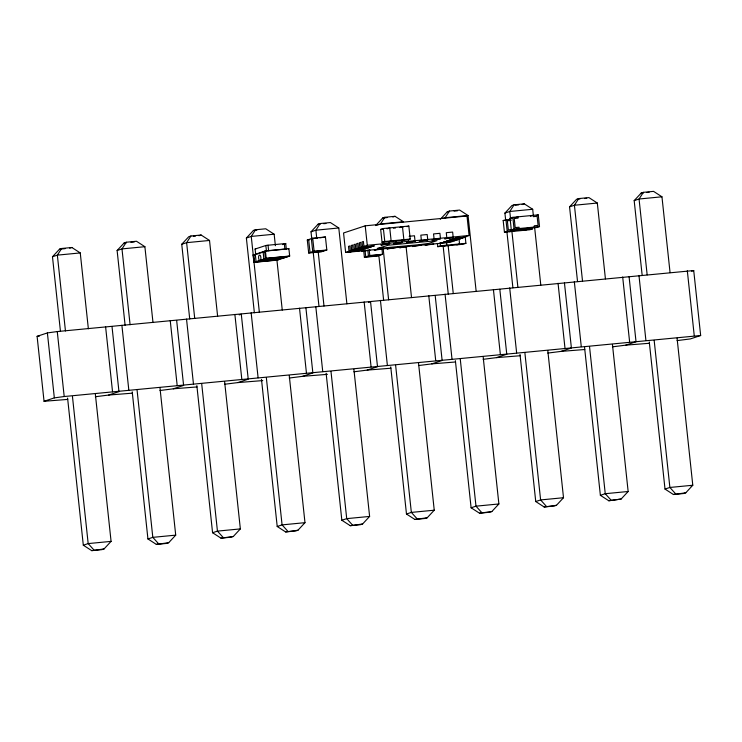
<?xml version="1.0" encoding="UTF-8"?>
<svg xmlns="http://www.w3.org/2000/svg" width="742" height="742" viewBox="0 0 742 742"><rect width="100%" height="100%" fill="white"/><g stroke="black" fill="none" stroke-linecap="round" stroke-linejoin="round"><path stroke-width="1.11" d="M88.363 328.78L80.257 252.929L71.844 247.494L61.669 248.477L57.357 255.137L52.478 256.751L60.464 331.451M152.991 322.538L144.885 246.696L136.482 241.252L126.298 242.235L121.985 248.904L117.115 250.508L125.101 325.209M217.629 316.305L209.522 240.454L201.11 235.019L190.935 236.002L186.622 242.662L181.744 244.276L189.729 318.977M275.384 245.713L274.16 234.222L265.747 228.786L255.563 229.77L251.25 236.429L246.381 238.043L254.367 312.734M346.894 303.83L338.788 227.98L330.375 222.544L320.201 223.528L315.888 230.196L311.019 231.801L311.872 239.852M380.516 223.954L384.838 217.295L395.013 216.312L403.425 221.747L380.516 223.954L376.621 225.243M443.206 218.361L445.154 217.721L449.466 211.053L459.65 210.069L468.054 215.505L476.16 291.356M533.303 215.022L532.691 209.272L524.279 203.837L514.104 204.82L509.791 211.479L504.912 213.093L505.654 219.984M605.426 278.881L597.319 203.039L588.916 197.604L578.732 198.578L574.419 205.246L569.55 206.86L577.536 281.552M670.063 272.648L661.957 196.797L653.544 191.362L643.37 192.345L639.057 199.004L634.178 200.618L642.164 275.319M52.478 256.751L59.499 249.191L61.669 248.477M117.115 250.508L124.137 242.959L126.298 242.235M181.744 244.276L188.765 236.717L190.935 236.002M246.381 238.043L253.402 230.484L255.563 229.77M311.019 231.801L318.04 224.242L320.201 223.528M375.647 225.568L382.668 218.009L384.838 217.295M67.587 398.102L83.308 545.203L91.72 550.638L101.895 549.655L104.056 548.941L111.077 541.382L95.366 394.28M440.284 219.326L447.305 211.767L449.466 211.053M132.224 391.869L147.936 538.961L156.349 544.396L166.533 543.422L168.694 542.699L175.715 535.14L159.994 388.047M504.912 213.093L511.934 205.534L514.104 204.82M196.853 385.627L212.574 532.728L220.986 538.163L231.161 537.18L233.331 536.466L240.352 528.907L224.631 381.805M569.55 206.86L576.571 199.301L578.732 198.578M261.49 379.394L277.211 526.495L285.614 531.931L295.798 530.947L297.959 530.233L304.981 522.674L289.259 375.573M634.178 200.618L641.199 193.059L643.37 192.345M326.118 373.152L341.839 520.253L350.252 525.688L360.427 524.705L362.597 523.991L369.618 516.432L353.897 369.33M390.756 366.919L406.477 514.021L414.88 519.456L425.064 518.472L427.225 517.758L434.246 510.199L418.525 363.098M455.384 360.686L471.105 507.778L479.517 513.214L489.692 512.23L491.863 511.516L498.884 503.957L483.163 356.865M520.021 354.444L535.743 501.546L544.155 506.981L554.33 505.998L556.491 505.283L563.512 497.724L547.8 350.623M584.529 347.061L600.371 495.304L608.783 500.748L621.128 499.041L628.149 491.492L612.428 344.39M649.287 341.969L665.008 489.071L673.421 494.506L683.595 493.523L685.766 492.809L692.787 485.249L677.066 338.148M255.73 254.608L255.09 249.034L266.137 245.407L285.763 243.524L282.498 244.619M255.647 254.58L253.875 254.738L254.664 262.121L278.148 259.848M69.683 248.208L71.844 247.494M198.949 235.733L201.11 235.019M253.105 254.988L265.404 250.926L288.888 248.663L289.677 256.036L277.378 260.108L253.894 262.371L253.105 254.988L255.341 254.775M257.084 254.098L264.903 251.519L263.095 251.686L263.883 259.069L287.377 256.806M307.299 240.018L312.716 238.228L325.441 237.004L326.823 249.998L321.416 251.788L308.691 253.013L307.299 240.018L309.423 239.814M288.119 248.913L288.888 248.663M325.441 237.004L319.839 237.857M253.894 262.371L266.192 258.309L289.677 256.036M460.42 238.349L469.083 235.483L466.996 215.996L365.212 225.818L343.555 232.979L345.633 252.465L447.426 242.643L452.833 240.853M392.852 217.026L395.013 216.312M67.717 399.409L44.047 401.283L37.1 336.321L47.386 332.917L57.264 331.563L693.724 270.552L700.661 335.514L690.375 338.918L677.047 340.606M308.691 253.013L314.107 251.223L326.823 249.998M380.674 229.408L383.382 228.508L408.833 226.06L410.224 239.054L407.516 239.944L382.065 242.402L380.674 229.408L382.798 229.204M387.036 228.796L389.745 227.896L391.136 240.89L388.428 241.79M399.762 227.562L402.47 226.672L403.861 239.666L401.153 240.556M407.024 226.653L408.833 226.06M345.633 252.465L367.29 245.305L469.083 235.483M349.083 251.844L360.621 250.416L349.083 251.844L348.508 246.39L349.853 245.945L350.437 251.399M351.791 250.954L363.33 249.525L351.791 250.954L351.207 245.491L352.561 245.045L353.146 250.508M354.5 250.054L366.029 248.626L354.5 250.054L353.915 244.6L355.27 244.155L355.854 249.609M357.208 249.164L368.737 247.735L357.208 249.164L356.624 243.71L357.978 243.255L358.562 248.718M359.916 248.264L371.445 246.836L359.916 248.264L359.332 242.81L360.686 242.365L361.271 247.819M362.625 247.374L374.153 245.945L362.625 247.374L362.04 241.92L363.394 241.465L363.979 246.928M382.065 242.402L384.773 241.502L410.224 239.054M389.606 243.673L381.082 245.008L389.606 243.673L389.374 241.493M370.091 250.128L361.567 251.455L363.728 250.74L364.387 257.298L377.103 256.073L382.52 254.283L381.945 248.867M376.454 249.516L374.293 250.23L382.816 248.904M402.331 242.448L393.798 243.775L402.331 242.448L402.099 240.269M389.179 248.282L387.009 249.006L395.542 247.67M415.056 241.224L406.523 242.551L415.056 241.224L414.472 235.761L409.167 236.281M522.118 204.551L524.279 203.837M364.387 257.298L369.794 255.508L382.52 254.283M401.904 247.058L399.734 247.772L408.258 246.446M421.41 240.612L419.249 241.326L427.772 239.991L427.188 234.537L420.835 235.149L421.41 240.612L427.772 239.991M414.62 245.834L412.459 246.548L420.983 245.212M434.135 239.378L431.974 240.093L440.498 238.766L439.913 233.313L433.551 233.925L434.135 239.378L440.498 238.766M427.346 244.6L425.185 245.314L433.708 243.988M446.86 238.154L444.69 238.868L453.223 237.542L452.639 232.079L446.276 232.691L446.86 238.154L453.223 237.542M504.43 232.209L507.194 231.291L532.635 228.842L529.881 229.751L504.43 232.209L503.178 220.513L511.034 219.113M510.06 218.241L512.815 217.332L538.265 214.874L539.517 226.57L536.754 227.479L511.303 229.937L510.06 218.241L512.091 218.046M510.106 219.419L508.27 220.022L510.45 219.808M515.143 217.749L517.907 216.84L518.046 218.139L514.225 218.5L515.198 227.599L519.02 227.228L519.159 228.527L516.395 229.445M437.418 243.432L437.761 246.678L440.47 245.787L465.911 243.33L465.215 236.837M530.409 216.274L533.173 215.365L533.312 216.664L537.134 216.293L538.098 225.392L534.286 225.763L534.426 227.061L531.662 227.97M444.124 246.066L446.832 245.175L446.554 242.578M536.42 215.486L538.265 214.874M239.23 314.886L241.289 314.209L248.227 379.171L237.941 382.575L224.613 384.263M456.849 244.841L459.548 243.942L458.946 238.228M465.911 243.33L463.203 244.229L437.761 246.678M511.303 229.937L514.067 229.018L539.517 226.57M509.522 231.717L512.277 230.808L512.138 229.501M524.789 230.243L527.553 229.334L527.414 228.035M44.047 401.283L54.333 397.888L64.202 396.525L700.661 335.514M368.496 302.411L370.555 301.734L377.502 366.706L367.207 370.1L353.878 371.798M95.347 396.738L108.675 395.05L118.961 391.646L112.023 326.684M159.984 390.505L173.313 388.808L183.599 385.413L176.652 320.442M289.25 378.03L302.578 376.342L312.864 372.938L305.917 307.967M691.665 271.229L693.724 270.552M418.516 365.556L431.844 363.868L442.13 360.464L435.192 295.502M483.153 359.323L496.481 357.625L506.767 354.231L499.82 289.259M547.782 353.081L561.11 351.393L571.396 347.989L564.458 283.027M612.419 346.848L625.747 345.151L636.033 341.756L629.086 276.785M83.308 545.203L88.177 543.589L111.077 541.382M91.72 550.638L104.056 548.941M147.936 538.961L152.815 537.356L175.715 535.14M156.349 544.396L168.694 542.699M212.574 532.728L217.443 531.114L240.352 528.907M220.986 538.163L233.331 536.466M277.211 526.495L282.081 524.882L304.981 522.674M285.614 531.931L297.959 530.233M341.839 520.253L346.718 518.639L369.618 516.432M350.252 525.688L362.597 523.991M406.477 514.021L411.346 512.407L434.246 510.199M414.88 519.456L427.225 517.758M471.105 507.778L475.984 506.174L498.884 503.957M479.517 513.214L491.863 511.516M535.743 501.546L540.612 499.932L563.512 497.724M544.155 506.981L556.491 505.283M600.371 495.304L605.249 493.699L628.149 491.492M608.783 500.748L621.128 499.041M665.008 489.071L669.878 487.457L692.787 485.249L690.83 485.899M673.421 494.506L685.766 492.809M288.916 256.296L265.423 258.559L264.634 251.186L286.06 249.052M59.499 249.191L65.157 248.644M124.137 242.959L126.4 242.736M130.917 242.3L134.311 241.975M193.291 236.281L195.554 236.067M253.402 230.484L256.797 230.15M318.04 224.242L320.294 224.028M323.688 223.694L325.951 223.481M382.668 218.009L387.194 217.573M447.305 211.767L449.569 211.553M454.085 211.118L457.48 210.793M515.328 205.209L518.723 204.875M577.703 199.19L579.966 198.967M584.483 198.531L586.746 198.318M641.199 193.059L643.462 192.846M646.857 192.512L649.12 192.299M80.257 252.929L57.357 255.137L65.463 330.988M144.885 246.696L121.985 248.904L130.091 324.746M209.522 240.454L186.622 242.662L194.729 318.513M274.16 234.222L251.25 236.429L259.357 312.28M338.788 227.98L315.888 230.196L316.751 238.238M445.154 217.721L468.054 215.505M532.691 209.272L509.791 211.479L510.524 218.38M597.319 203.039L574.419 205.246L582.526 281.097M661.957 196.797L639.057 199.004L647.163 274.855M393.399 228.174L395.523 227.97M400.819 227.46L402.943 227.256M317.724 238.061L311.362 238.683L312.753 251.677L325.469 250.444M503.178 220.513L505.219 220.318M511.173 220.411L507.352 220.782L508.326 229.872L511.192 229.593M529.315 227.85L531.226 227.664M322.77 251.343L310.045 252.568L308.653 239.573M284.297 257.817L260.813 260.09C261.676 252.299 256.788 254.404 259.273 260.59L282.758 258.327M256.203 261.611L279.688 259.348M381.165 254.729L368.44 255.953L367.837 250.24M378.457 255.619L365.741 256.853L365.018 250.091M132.354 393.167L108.675 395.05M196.992 386.934L173.313 388.808M262.77 380.581L237.941 382.575M327.407 374.348L302.578 376.342M390.886 368.227L367.207 370.1M455.523 361.985L431.844 363.868M520.151 355.752L496.481 357.625M584.789 349.51L561.11 351.393M649.426 343.277L625.747 345.151M255.656 249.052L255.081 249.062M37.1 336.321L39.233 336.247M675.582 493.792L669.878 487.457L654.166 340.365M610.954 500.025L605.249 493.699L589.528 346.597M546.316 506.267L540.612 499.932L524.891 352.84M481.688 512.499L475.984 506.174L460.263 359.072M417.05 518.741L411.346 512.407L395.625 365.305M352.413 524.974L346.718 518.639L330.997 371.547M287.785 531.207L282.081 524.882L266.359 377.78M223.147 537.449L217.443 531.114L201.722 384.022M158.519 543.682L152.815 537.356L137.094 390.255M93.882 549.924L88.177 543.589L72.456 396.488M687.315 270.765L694.252 335.727M638.964 275.43L645.902 340.392M622.677 276.998L629.624 341.969M574.327 281.663L581.274 346.635M558.049 283.24L564.987 348.202M534.657 227.664L540.797 285.123M512.815 217.332L514.067 229.018M511.878 231.022L517.897 287.33M505.942 219.604L507.194 231.291M506.879 231.476L512.898 287.794M509.698 287.905L516.636 352.867M493.411 289.473L500.358 354.444M448.103 245.296L453.26 293.563M443.104 245.76L448.261 294.027M440.117 242.541L440.47 245.787M445.061 294.138L452.008 359.109M428.774 295.715L435.721 360.677M408.452 239.657L408.694 241.836M406.124 247.03L411.532 297.598M395.736 240.881L395.968 243.061M383.382 228.508L384.773 241.502M383.011 242.105L383.243 244.294M383.104 248.088L388.623 299.805M378.837 255.443L383.633 300.269M380.433 300.38L387.37 365.342M369.219 250.091L369.794 255.508M365.212 225.818L367.29 245.305M364.146 301.948L371.083 366.91M318.225 252.03L323.994 306.038M312.716 238.228L314.107 251.223M313.105 251.343L318.995 306.502M315.795 306.613L322.742 371.584M299.508 308.18L306.455 373.152M285.726 243.552L286.319 249.089M284.307 243.599L284.891 249.136M276.859 259.505L282.257 310.063M268.038 245.166L268.632 250.703M265.849 245.472L266.443 251.009M265.404 250.926L266.192 258.309M255.285 254.274L256.073 261.657M251.158 312.846L258.105 377.817M234.88 314.423L241.818 379.385M186.53 319.088L193.467 384.05M170.243 320.655L177.19 385.627M121.892 325.321L128.839 390.292M105.614 326.897L112.552 391.859M57.264 331.563L64.202 396.525M47.386 332.917L54.333 397.888M377.363 248.477L419.545 244.656L428.802 243.385L437.029 240.621L388.289 245.212L377.363 248.477M442.149 242.551L440.794 242.996L452.323 241.567L442.149 242.551M444.857 241.66L443.503 242.105L455.031 240.677L444.857 241.66M447.565 240.76L446.211 241.206L457.74 239.777L447.565 240.76M450.273 239.87L448.919 240.315L460.448 238.887L450.273 239.87M452.972 238.97L451.628 239.416L463.156 237.987L452.972 238.97M455.681 238.08L454.327 238.525L465.865 237.097L455.681 238.08"/></g></svg>
